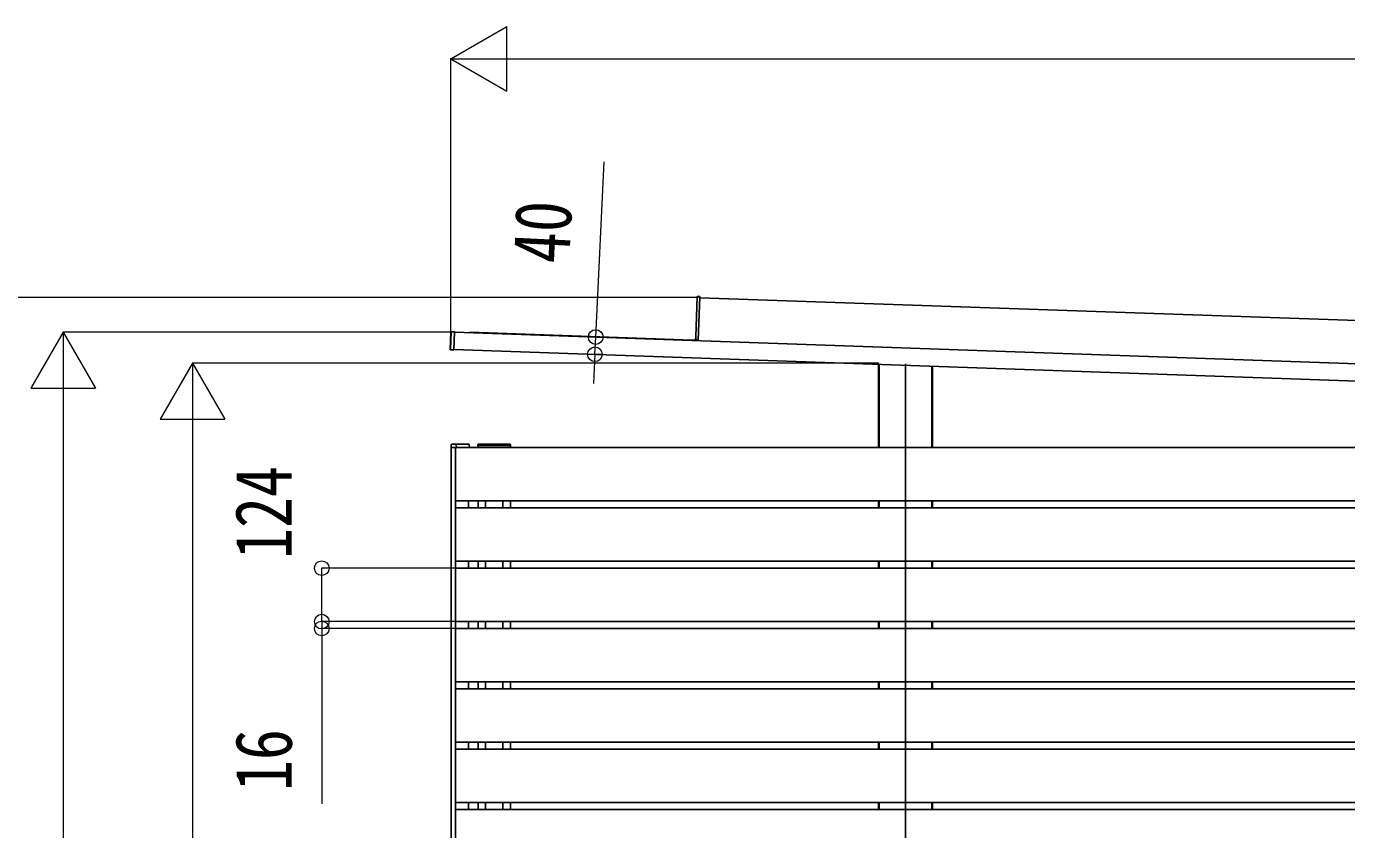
# Model space of a CAD drawing. Units: millimetres, scale not verified. Extents: x -16820 to 16820, y -11880 to 11880.
# Drawn here: x -5410 to -2346, y -6619 to -4755 of the extents above; entities that cross this region are included whole.
import ezdxf
from ezdxf.enums import TextEntityAlignment as Align

# ---------------------------------------------------------------- set-up
doc = ezdxf.new("R2010")
doc.units = ezdxf.units.MM
doc.header["$LTSCALE"] = 40
for name, color, linetype in [('0-3_YKK_11', 7, 'Continuous'), ('0-4_YKK_12', 2, 'Continuous'), ('0-5_YKK_A1', 4, 'Continuous')]:
    doc.layers.add(name, color=color, linetype=linetype)
doc.layers.add('0-6_YKK_D', color=6, linetype='Continuous', lineweight=18)
doc.styles.add('ＭＳ ゴシック', font='')
doc.styles.get('ＭＳ ゴシック').set_extended_font_data('MS Gothic')

msp = doc.modelspace()

# ---------------------------------------------------------------- linework, layer by layer
at = {"layer": '0-3_YKK_11'}
for p, q in [((466.22, -5535.07), (-3847.36, -5384.43)), ((-4416.5, -5464.62), (578.15, -5639.04)), ((-4417.9, -5504.59), (576.76, -5679.01)), ((-3850.83, -5483.67), (-3850.82, -5483.64)), ((-3432.42, -5732.09), (-3432.42, -5539.01)), ((-3431.22, -5732.09), (-3431.22, -5539.05)), ((-3430.82, -5732.09), (-3430.82, -5539.06)), ((-3309.02, -5732.09), (-3309.02, -5543.32)), ((-3308.62, -5732.09), (-3308.62, -5543.33)), ((-3307.42, -5732.09), (-3307.42, -5543.37)), ((-3432.42, -5872.09), (-3432.42, -5856.09)), ((-3431.22, -5872.09), (-3431.22, -5856.09)), ((-3430.82, -5872.09), (-3430.82, -5856.09)), ((-3309.02, -5872.09), (-3309.02, -5856.09)), ((-3308.62, -5872.09), (-3308.62, -5856.09)), ((-3307.42, -5872.09), (-3307.42, -5856.09)), ((-3432.42, -6012.09), (-3432.42, -5996.09)), ((-3431.22, -6012.09), (-3431.22, -5996.09)), ((-3430.82, -6012.09), (-3430.82, -5996.09)), ((-3309.02, -6012.09), (-3309.02, -5996.09)), ((-3308.62, -6012.09), (-3308.62, -5996.09)), ((-3307.42, -6012.09), (-3307.42, -5996.09)), ((-3432.42, -6152.09), (-3432.42, -6136.09)), ((-3431.22, -6152.09), (-3431.22, -6136.09)), ((-3430.82, -6152.09), (-3430.82, -6136.09)), ((-3309.02, -6152.09), (-3309.02, -6136.09)), ((-3308.62, -6152.09), (-3308.62, -6136.09)), ((-3307.42, -6152.09), (-3307.42, -6136.09)), ((-3432.42, -6292.09), (-3432.42, -6276.09)), ((-3431.22, -6292.09), (-3431.22, -6276.09)), ((-3430.82, -6292.09), (-3430.82, -6276.09)), ((-3309.02, -6292.09), (-3309.02, -6276.09)), ((-3308.62, -6292.09), (-3308.62, -6276.09)), ((-3307.42, -6292.09), (-3307.42, -6276.09)), ((-3432.42, -6432.09), (-3432.42, -6416.09)), ((-3431.22, -6432.09), (-3431.22, -6416.09)), ((-3430.82, -6432.09), (-3430.82, -6416.09)), ((-3309.02, -6432.09), (-3309.02, -6416.09)), ((-3308.62, -6432.09), (-3308.62, -6416.09)), ((-3307.42, -6432.09), (-3307.42, -6416.09)), ((-3432.42, -6572.09), (-3432.42, -6556.09)), ((-3431.22, -6572.09), (-3431.22, -6556.09)), ((-3430.82, -6572.09), (-3430.82, -6556.09)), ((-3309.02, -6572.09), (-3309.02, -6556.09)), ((-3308.62, -6572.09), (-3308.62, -6556.09)), ((-3307.42, -6572.09), (-3307.42, -6556.09))]:
    msp.add_line(p, q, dxfattribs=at)
for points in [[(-3850.85, -5484.37), (-3850.82, -5483.64), (-3847.28, -5382.23), (-3847.26, -5381.73), (-3853.27, -5381.89), (-3856.5, -5474.45), (-3856.78, -5482.46), (-3857.3, -5482.95)], [(-4380.72, -5465.87), (-4380.71, -5465.57), (-4380.69, -5464.97), (-4380.68, -5464.67), (-3885.78, -5481.95), (-3885.79, -5482.25), (-3885.81, -5482.85), (-3885.82, -5483.15)], [(-3857.1, -5482.95), (-3881.78, -5482.09), (-3881.8, -5482.59), (-3881.83, -5483.29)]]:
    msp.add_lwpolyline(points, dxfattribs=at)
msp.add_lwpolyline([(-4416.47, -5463.62), (-4417.93, -5505.59), (-4417.95, -5506.09), (-4425.93, -5505.32), (-4424.46, -5463.33), (-4416.45, -5463.12)], close=True, dxfattribs=at)
at = {"layer": '0-4_YKK_12'}
msp.add_line((-3369.92, -5538.28), (-3369.92, -8459.59), dxfattribs=at)
at = {"layer": '0-5_YKK_A1'}
for p, q in [((-3852.82, -5382.38), (-3856.03, -5474.47)), ((-3852.82, -5382.38), (-3853.29, -5382.36)), ((-3847.28, -5382.23), (-3852.82, -5382.38)), ((-4424.01, -5463.82), (-4425.44, -5504.87)), ((-4424.01, -5463.82), (-4424.48, -5463.8)), ((-4416.47, -5463.62), (-4424.01, -5463.82)), ((-3850.83, -5483.67), (-3881.8, -5482.59)), ((-3856.31, -5482.48), (-3856.78, -5482.46)), ((-3856.03, -5474.47), (-3856.5, -5474.45)), ((-3856.03, -5474.47), (-3856.31, -5482.48)), ((-4425.44, -5504.87), (-4425.91, -5504.85)), ((-4425.44, -5504.87), (-4417.93, -5505.59)), ((-4424.11, -5732.09), (-4424.11, -5725.59)), ((-4423.11, -5724.59), (-4413.2, -5724.59)), ((-4411.21, -5724.59), (-4413.2, -5724.59)), ((-4411.21, -5724.59), (-4383.2, -5724.59)), ((-4382.21, -5725.52), (-4381.8, -5732.09)), ((-4362.11, -5727.09), (-4362.02, -5725.54)), ((-4362.11, -5727.09), (-4286.11, -5727.09)), ((-4361.61, -5727.09), (-4361.61, -5732.09)), ((-4361.61, -5727.09), (-4286.61, -5727.09)), ((-4361.03, -5724.59), (-4287.18, -5724.59)), ((-4286.61, -5727.09), (-4286.61, -5732.09)), ((-4286.19, -5725.54), (-4286.11, -5727.09)), ((-4424.11, -7816.09), (-4424.11, -5732.09)), ((-4424.11, -5732.09), (-4384.11, -5732.09)), ((-4423.11, -5732.09), (-4424.11, -5732.09)), ((-4414.11, -7816.09), (-4414.11, -5732.09)), ((-4413.61, -5732.09), (-4413.61, -5856.09)), ((-4410.81, -5732.09), (-4411.8, -5732.09)), ((-4382.8, -5732.09), (-4410.81, -5732.09)), ((-4413.61, -5856.09), (-3432.42, -5856.09)), ((-4413.61, -5872.09), (-4413.61, -5996.09)), ((-4384.11, -5872.09), (-4384.11, -5856.09)), ((-4361.61, -5856.09), (-4361.61, -5872.09)), ((-4344.11, -5856.09), (-4344.11, -5872.09)), ((-4304.11, -5856.09), (-4304.11, -5872.09)), ((-4286.61, -5856.09), (-4286.61, -5872.09)), ((-4413.61, -5996.09), (-3432.42, -5996.09)), ((-4384.11, -6012.09), (-4384.11, -5996.09)), ((-4361.61, -5996.09), (-4361.61, -6012.09)), ((-4344.11, -5996.09), (-4344.11, -6012.09)), ((-4304.11, -5996.09), (-4304.11, -6012.09)), ((-4286.61, -5996.09), (-4286.61, -6012.09)), ((-4413.61, -6012.09), (-4413.61, -6136.09)), ((-4413.61, -6136.09), (-3432.42, -6136.09)), ((-4413.61, -6152.09), (-4413.61, -6276.09)), ((-4384.11, -6152.09), (-4384.11, -6136.09)), ((-4361.61, -6136.09), (-4361.61, -6152.09)), ((-4344.11, -6136.09), (-4344.11, -6152.09)), ((-4304.11, -6136.09), (-4304.11, -6152.09)), ((-4286.61, -6136.09), (-4286.61, -6152.09)), ((-4413.61, -6276.09), (-3432.42, -6276.09)), ((-4384.11, -6292.09), (-4384.11, -6276.09)), ((-4361.61, -6276.09), (-4361.61, -6292.09)), ((-4344.11, -6276.09), (-4344.11, -6292.09)), ((-4304.11, -6276.09), (-4304.11, -6292.09)), ((-4286.61, -6276.09), (-4286.61, -6292.09)), ((-4413.61, -6292.09), (-4413.61, -6416.09)), ((-4413.61, -6416.09), (-3432.42, -6416.09)), ((-4413.61, -6432.09), (-4413.61, -6556.09)), ((-4384.11, -6432.09), (-4384.11, -6416.09)), ((-4361.61, -6416.09), (-4361.61, -6432.09)), ((-4344.11, -6416.09), (-4344.11, -6432.09)), ((-4304.11, -6416.09), (-4304.11, -6432.09)), ((-4286.61, -6416.09), (-4286.61, -6432.09)), ((-4413.61, -6556.09), (-3432.42, -6556.09)), ((-4413.61, -6572.09), (-4413.61, -6696.09)), ((-4384.11, -6572.09), (-4384.11, -6556.09)), ((-4361.61, -6556.09), (-4361.61, -6572.09)), ((-4344.11, -6556.09), (-4344.11, -6572.09)), ((-4304.11, -6556.09), (-4304.11, -6572.09)), ((-4286.61, -6556.09), (-4286.61, -6572.09))]:
    msp.add_line(p, q, dxfattribs=at)
for points in [[(-4412.21, -5725.52), (-4411.8, -5732.09), (-4412.8, -5732.09), (-4423.11, -5732.09)], [(-4413.61, -5732.09), (-3432.42, -5732.09), (453.38, -5732.09)], [(-4413.61, -5872.09), (-3432.42, -5872.09), (453.38, -5872.09)], [(-3432.42, -5856.09), (453.38, -5856.09), (575.39, -5856.09)], [(-3432.42, -5996.09), (453.38, -5996.09), (575.39, -5996.09)], [(-4413.61, -6012.09), (-3432.42, -6012.09), (453.38, -6012.09)], [(-4413.61, -6152.09), (-3432.42, -6152.09), (453.38, -6152.09)], [(-3432.42, -6136.09), (453.38, -6136.09), (575.39, -6136.09)], [(-3432.42, -6276.09), (453.38, -6276.09), (575.39, -6276.09)], [(-4413.61, -6292.09), (-3432.42, -6292.09), (453.38, -6292.09)], [(-4413.61, -6432.09), (-3432.42, -6432.09), (453.38, -6432.09)], [(-3432.42, -6416.09), (453.38, -6416.09), (575.39, -6416.09)], [(-4413.61, -6572.09), (-3432.42, -6572.09), (453.38, -6572.09)], [(-3432.42, -6556.09), (453.38, -6556.09), (575.39, -6556.09)]]:
    msp.add_lwpolyline(points, dxfattribs=at)
for centre, radius, start, end in [((-3850.76, -5382.2), 2.07, 171.06854, 184.93146), ((-4421.95, -5463.64), 2.07, 171.06854, 184.93146), ((-3857.29, -5482.18), 0.765, 269.05171, 301.0406), ((-3857.1, -5482.71), 0.242, 269.80053, 328.78296), ((-3854.22, -5467.69), 15.54, 259.3054, 261.87346), ((-3856.59, -5484.66), 1.85, 83.82294, 99.58333), ((-3859.55, -5482.6), 3.17, 351.51431, 355.97407), ((-3857.31, -5482.44), 1, 337.89786, 358), ((-4423.4, -5505.19), 2.07, 171.06854, 184.93146), ((-4423.11, -5725.59), 1, 90, 180), ((-4413.2, -5725.59), 1, 3.5, 90), ((-4383.2, -5725.59), 1, 3.5, 90), ((-4361.03, -5725.59), 1, 90, 177), ((-4287.19, -5725.59), 1, 3, 90)]:
    msp.add_arc(centre, radius, start, end, dxfattribs=at)
for centre, ratio, start_param in [((-3863.9, -5483.22), 0.038227, 0), ((-3863.88, -5483.22), 0.061163, 0.0374041)]:
    msp.add_ellipse(centre, major_axis=(13.07, -0.46), ratio=ratio, start_param=start_param, end_param=0.962078, dxfattribs=at)
at = {"layer": '0-6_YKK_D'}
for p, q in [((-4424.88, -4829.99), (-4294.97, -4754.99)), ((-4294.97, -4904.99), (-4294.97, -4754.99)), ((-4424.88, -5502.87), (-4424.88, -4828.99)), ((-4424.88, -4829.99), (-4294.97, -4904.99)), ((-4424.88, -4829.99), (-4165.07, -4829.99)), ((-4274.88, -4829.99), (435.13, -4829.99)), ((-4088.57, -5475.82), (-4069.12, -5069.08)), ((-3851.15, -5384.33), (-5625.11, -5384.33)), ((-5324.11, -5464.39), (-5399.11, -5594.29)), ((-4424, -5464.39), (-5325.11, -5464.39)), ((-5324.11, -5464.39), (-5249.11, -5594.29)), ((-5324.11, -5464.39), (-5324.11, -5724.2)), ((-4090.48, -5515.77), (-4088.57, -5475.82)), ((-4069.85, -5476.71), (-4089.57, -5475.77)), ((-5024.11, -5536.06), (-5099.11, -5665.96)), ((-3431.82, -5536.06), (-5025.11, -5536.06)), ((-5024.11, -5536.06), (-4949.11, -5665.96)), ((-5024.11, -5536.06), (-5024.11, -5795.87)), ((-4090.48, -5515.77), (-4093.73, -5583.7)), ((-4071.76, -5516.67), (-4091.48, -5515.73)), ((-5399.11, -5594.29), (-5249.11, -5594.29)), ((-5324.11, -5614.39), (-5324.11, -7757.09)), ((-5099.11, -5665.96), (-4949.11, -5665.96)), ((-5024.11, -5686.06), (-5024.11, -7757.09)), ((-4414.61, -6012.09), (-4725.11, -6012.09)), ((-4724.11, -6136.09), (-4724.11, -6012.09)), ((-4724.11, -6136.09), (-4724.11, -6068.09)), ((-4414.61, -6136.09), (-4725.11, -6136.09)), ((-4414.61, -6136.09), (-4725.11, -6136.09)), ((-4414.61, -6152.09), (-4725.11, -6152.09)), ((-4724.11, -6136.09), (-4724.11, -6152.09)), ((-4724.11, -6152.09), (-4724.11, -6559.29))]:
    msp.add_line(p, q, dxfattribs=at)
for centre in [(-4088.57, -5475.82), (-4090.48, -5515.77), (-4724.11, -6012.09), (-4724.11, -6136.09), (-4724.11, -6136.09), (-4724.11, -6152.09)]:
    msp.add_circle(centre, 17, dxfattribs=at)

# ---------------------------------------------------------------- texts
at = {"layer": '0-6_YKK_D', "style": 'ＭＳ ゴシック', "width": 0.8}
for s, rotation, p in [('40', 87.262, (-4110.61, -5308.57)), ('124', 90, (-4754.11, -5990.74)), ('16', 90, (-4754.11, -6529.29))]:
    msp.add_text(s, height=132, rotation=rotation, dxfattribs=at).set_placement(p, align=Align.BOTTOM_LEFT)

doc.saveas('drawing.dxf')
